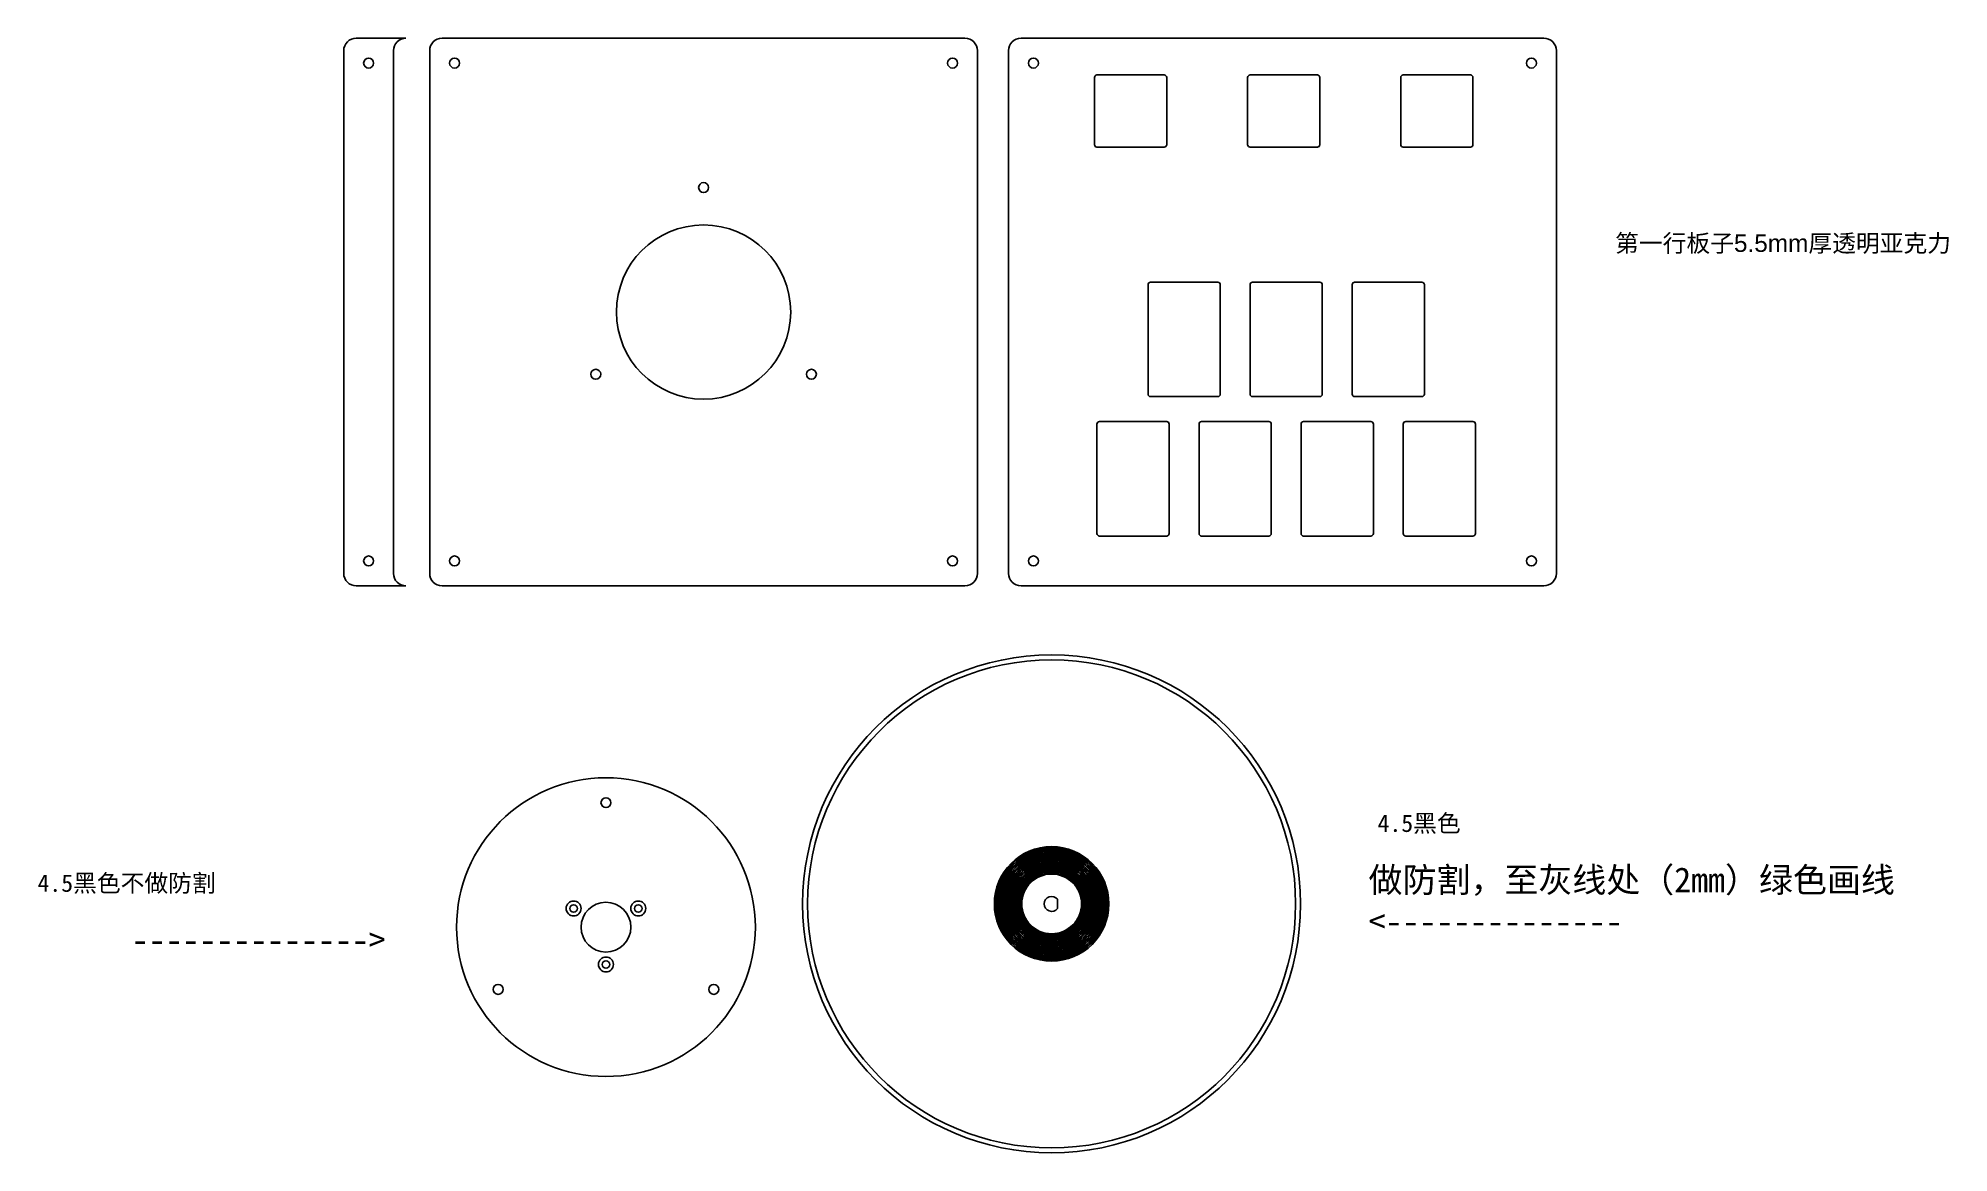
# Model space of a CAD drawing. Header units: inches. Extents: x -154 to 613, y 356 to 804.
import ezdxf

# ---------------------------------------------------------------- set-up
doc = ezdxf.new("R2010")
doc.units = ezdxf.units.IN
doc.header["$MEASUREMENT"] = 0
for name, color, linetype in [('KEYBOARD_PANEL', 7, 'Continuous'), ('TURNTABLE_DISC', 7, 'Continuous'), ('TURNTABLE_DISC_P', 7, 'Continuous'), ('TURNTABLE_PANEL', 7, 'Continuous')]:
    doc.layers.add(name, color=color, linetype=linetype)
doc.styles.get("Standard").update_dxf_attribs({"font": 'arial.ttf'})

# ---------------------------------------------------------------- blocks, each defined once
blk = doc.blocks.new('*U9')
at = {"layer": 'TURNTABLE_PANEL', "color": 7, "linetype": 'Continuous'}
blk.add_circle((0, 0), 2, dxfattribs=at)
blk = doc.blocks.new('*U10')
at = {"color": 0, "linetype": 'ByBlock', "lineweight": -2, "transparency": 16777216}
blk.add_blockref('*U9', (121.1, -63.77), dxfattribs=at)
for p, rotation in [((77.8, -138.77), 120), ((164.4, -138.77), 240)]:
    blk.add_blockref('*U9', p, dxfattribs=dict(at, rotation=rotation))
blk = doc.blocks.new('转盘底座')
for p, q in [((3.01, 799.25), (3.01, 589.25)), ((218.01, 804.25), (8.01, 804.25)), ((223.01, 589.25), (223.01, 799.25)), ((8.01, 584.25), (218.01, 584.25))]:
    blk.add_line(p, q)
blk.add_circle((113.01, 694.25), 35)
for centre, start, end in [((8.01, 799.25), 90, 180), ((218.01, 799.25), 0, 90), ((8.01, 589.25), 180, 270), ((218.01, 589.25), 270, 0)]:
    blk.add_arc(centre, 5, start, end)
at = {"layer": 'TURNTABLE_PANEL', "color": 7, "linetype": 'Continuous'}
for centre in [(13.01, 794.25), (213.01, 794.25), (13.01, 594.25), (213.01, 594.25)]:
    blk.add_circle(centre, 2, dxfattribs=at)
blk.add_blockref('*U10', (-8.08, 808.02))
blk = doc.blocks.new('面板')
blk.add_lwpolyline([(240.51, 584.25), (450.51, 584.25, 0.414214), (455.51, 589.25), (455.51, 799.25, 0.414214), (450.51, 804.25), (240.51, 804.25, 0.414214), (235.51, 799.25), (235.51, 589.25, 0.414214)], format="xyb", close=True)
at = {"layer": 'KEYBOARD_PANEL', "color": 7, "linetype": 'Continuous'}
for p, q in [((270.01, 761.48), (270.01, 788.48)), ((271.01, 789.48), (298.01, 789.48)), ((299.01, 788.48), (299.01, 761.48)), ((331.52, 761.48), (331.52, 788.48)), ((332.52, 789.48), (359.52, 789.48)), ((360.52, 788.48), (360.52, 761.48)), ((393.01, 761.48), (393.01, 788.48)), ((394.01, 789.48), (421.01, 789.48)), ((422.01, 788.48), (422.01, 761.48)), ((298.01, 760.48), (271.01, 760.48)), ((359.52, 760.48), (332.52, 760.48)), ((421.01, 760.48), (394.01, 760.48)), ((292.51, 706.25), (319.51, 706.25)), ((333.51, 706.25), (360.51, 706.25)), ((374.51, 706.25), (401.51, 706.25)), ((291.51, 661.25), (291.51, 705.25)), ((320.51, 705.25), (320.51, 661.25)), ((332.51, 661.25), (332.51, 705.25)), ((361.51, 705.25), (361.51, 661.25)), ((373.51, 661.25), (373.51, 705.25)), ((402.51, 705.25), (402.51, 661.25)), ((319.51, 660.25), (292.51, 660.25)), ((360.51, 660.25), (333.51, 660.25)), ((401.51, 660.25), (374.51, 660.25)), ((271.01, 605.25), (271.01, 649.25)), ((272.01, 650.25), (299.01, 650.25)), ((300.01, 649.25), (300.01, 605.25)), ((312.01, 605.25), (312.01, 649.25)), ((313.01, 650.25), (340.01, 650.25)), ((341.01, 649.25), (341.01, 605.25)), ((353.01, 605.25), (353.01, 649.25)), ((354.01, 650.25), (381.01, 650.25)), ((382.01, 649.25), (382.01, 605.25)), ((394.01, 605.25), (394.01, 649.25)), ((395.01, 650.25), (422.01, 650.25)), ((423.01, 649.25), (423.01, 605.25)), ((299.01, 604.25), (272.01, 604.25)), ((340.01, 604.25), (313.01, 604.25)), ((381.01, 604.25), (354.01, 604.25)), ((422.01, 604.25), (395.01, 604.25))]:
    blk.add_line(p, q, dxfattribs=at)
for centre, start, end in [((271.01, 788.48), 90, 180), ((298.01, 788.48), 0, 90), ((332.52, 788.48), 90, 180), ((359.52, 788.48), 0, 90), ((394.01, 788.48), 90, 180), ((421.01, 788.48), 0, 90), ((271.01, 761.48), 180, 270), ((298.01, 761.48), 270, 0), ((332.52, 761.48), 180, 270), ((359.52, 761.48), 270, 0), ((394.01, 761.48), 180, 270), ((421.01, 761.48), 270, 0), ((292.51, 705.25), 90, 180), ((319.51, 705.25), 0, 90), ((333.51, 705.25), 90, 180), ((360.51, 705.25), 0, 90), ((374.51, 705.25), 90, 180), ((401.51, 705.25), 0, 90), ((292.51, 661.25), 180, 270), ((319.51, 661.25), 270, 0), ((333.51, 661.25), 180, 270), ((360.51, 661.25), 270, 0), ((374.51, 661.25), 180, 270), ((401.51, 661.25), 270, 0), ((272.01, 649.25), 90, 180), ((299.01, 649.25), 0, 90), ((313.01, 649.25), 90, 180), ((340.01, 649.25), 0, 90), ((354.01, 649.25), 90, 180), ((381.01, 649.25), 0, 90), ((395.01, 649.25), 90, 180), ((422.01, 649.25), 0, 90), ((272.01, 605.25), 180, 270), ((299.01, 605.25), 270, 0), ((313.01, 605.25), 180, 270), ((340.01, 605.25), 270, 0), ((354.01, 605.25), 180, 270), ((381.01, 605.25), 270, 0), ((395.01, 605.25), 180, 270), ((422.01, 605.25), 270, 0)]:
    blk.add_arc(centre, 1, start, end, dxfattribs=at)
at = {"layer": 'TURNTABLE_PANEL', "color": 7, "linetype": 'Continuous'}
for centre in [(245.51, 794.25), (445.51, 794.25), (245.51, 594.25), (445.51, 594.25)]:
    blk.add_circle(centre, 2, dxfattribs=at)
blk = doc.blocks.new('B2')
h = blk.add_hatch()
h.set_pattern_fill('AR-CONC', color=256)
h.set_pattern_definition([(50, (0, 0), (182.185, -15.94), [19.05, -209.55]), (355, (0, 0), (-35.243, 191.06), [15.24, -167.64]), (100.45, (15.18, -1.33), (146.94, 175.12), [16.19, -178.09]), (46.184, (0, 50.8), (271.08, -42.04), [28.575, -314.325]), (96.636, (22.6, 47.3), (237.4, 247.43), [24.285, -267.14]), (351.184, (0, 50.8), (237.4, 247.43), [22.86, -251.46]), (21, (25.4, 38.1), (151.614, -102.265), [19.05, -209.55]), (326, (25.4, 38.1), (61.8, 184.19), [15.24, -167.64]), (71.45, (38.03, 29.58), (213.416, 81.92), [16.19, -178.09]), (37.5, (0, 0), (3.0886, 84.555), [0, -165.608, 0, -170.18, 0, -168.275]), (7.5, (0, 0), (66.82, 100.18), [0, -97.028, 0, -161.798, 0, -64.135]), (327.5, (-56.64, 0), (135.5906, -5.729), [0, -63.5, 0, -198.12, 0, -262.89]), (317.5, (-82.04, 0), (148.13, 25.426), [0, -82.55, 0, -131.572, 0, -186.69])])
h.paths.add_polyline_path([(500.64, 123.53, 1), (536.64, 123.53, 1)])
h.paths.add_polyline_path([(530.64, 123.53, -1), (506.64, 123.53, -1)], flags=16)
h.paths.add_polyline_path([(521.02, 125.36), (521.02, 121.7, -2.937379)], flags=0)
blk.add_circle((518.64, 123.53), 100)
at = {"color": 3}
for radius in [23, 22.5, 22, 21.5, 21, 20.5, 20, 19.5, 19, 18.5]:
    blk.add_circle((518.64, 123.53), radius, dxfattribs=at)
at = {"layer": 'TURNTABLE_DISC', "linetype": 'Continuous'}
blk.add_line((521.02, 121.7), (521.02, 125.36), dxfattribs=at)
at = {"layer": 'TURNTABLE_DISC', "color": 3}
for radius in [18, 17.5, 17, 16.5, 16, 15.5, 15, 14.5, 14, 13.5, 13, 12.5, 12]:
    blk.add_circle((518.64, 123.53), radius, dxfattribs=at)
at = {"layer": 'TURNTABLE_DISC', "linetype": 'Continuous'}
blk.add_arc((518.64, 123.53), 3, 37.60121, 322.39879, dxfattribs=at)
blk = doc.blocks.new('转盘（非法兰轴）')
blk.add_blockref('B2', (-397.33, 58.42))
blk = doc.blocks.new('挡板')
for p, q in [((-16.99, 589.25), (-16.99, 799.25)), ((-11.99, 804.25), (8.01, 804.25)), ((3.01, 799.25), (3.01, 589.25)), ((8.01, 584.25), (-11.99, 584.25))]:
    blk.add_line(p, q)
for centre in [(-6.99, 794.25), (-6.99, 594.25)]:
    blk.add_circle(centre, 2)
for centre, start, end in [((-11.99, 799.25), 90, 180), ((8.01, 799.25), 90, 180), ((-11.99, 589.25), 180, 270), ((8.01, 589.25), 180, 270)]:
    blk.add_arc(centre, 5, start, end)
blk = doc.blocks.new('*U40')
at = {"layer": 'TURNTABLE_PANEL', "color": 7, "linetype": 'Continuous'}
blk.add_circle((0, 0), 2, dxfattribs=at)
blk = doc.blocks.new('*U42')
at = {"color": 0, "linetype": 'ByBlock', "lineweight": -2, "transparency": 16777216}
blk.add_blockref('*U40', (121.1, -63.77), dxfattribs=at)
for p, rotation in [((77.8, -138.77), 120), ((164.4, -138.77), 240)]:
    blk.add_blockref('*U40', p, dxfattribs=dict(at, rotation=rotation))

msp = doc.modelspace()

# ---------------------------------------------------------------- linework, layer by layer
at = {"color": 252, "true_color": 0x939598}
msp.add_circle((252.8, 456.49), 98, dxfattribs=at)
msp.add_circle((73.81, 447.14), 60)
at = {"layer": 'TURNTABLE_DISC_P', "color": 1}
for centre in [(60.82, 454.64), (86.8, 454.64), (73.81, 432.14)]:
    msp.add_circle(centre, 3, dxfattribs=at)
at = {"layer": 'TURNTABLE_DISC_P', "color": 7, "linetype": 'Continuous'}
for centre, radius in [((60.82, 454.64), 1.5), ((73.81, 447.14), 10), ((86.8, 454.64), 1.5), ((73.81, 432.14), 1.5)]:
    msp.add_circle(centre, radius, dxfattribs=at)

# ---------------------------------------------------------------- block references
for name, p in [('挡板', (-14.52, 0)), ('转盘底座', (0, 0)), ('面板', (0, 0)), ('转盘（非法兰轴）', (131.49, 274.54)), ('*U42', (-47.29, 560.91))]:
    msp.add_blockref(name, p)

# ---------------------------------------------------------------- texts
at = {"char_height": 7, "attachment_point": 1}
for s, width, insert in [('{\\fSimSun|b0|i0|c134|p2;第一行板子}5.5mm{\\fSimSun|b0|i0|c134|p2;厚透明亚克力}', 219.7509, (479.11, 725.4)), ('{\\fSimSun|b0|i0|c134|p2;4.5黑色}', 262.4173, (383.71, 492.39)), ('{\\fSimSun|b0|i0|c134|p2;4.5黑色不做防割}', 83.1618, (-154.5, 468.33))]:
    msp.add_mtext_dynamic_manual_height_columns(s, width=width, gutter_width=1, heights=[0], dxfattribs=dict(at, insert=insert))
at = {"char_height": 10, "attachment_point": 1}
for s, insert, width in [('{\\fSimSun|b0|i0|c134|p2;做防割，至灰线处（2mm）绿色画线\\P<--------------}', (380.09, 471.15), 204.0973), ('{\\fSimSun|b0|i0|c134|p2;-------------->}', (-116.68, 447.09), 123.3364)]:
    msp.add_mtext(s, dxfattribs=dict(at, insert=insert, width=width))

doc.saveas('drawing.dxf')
